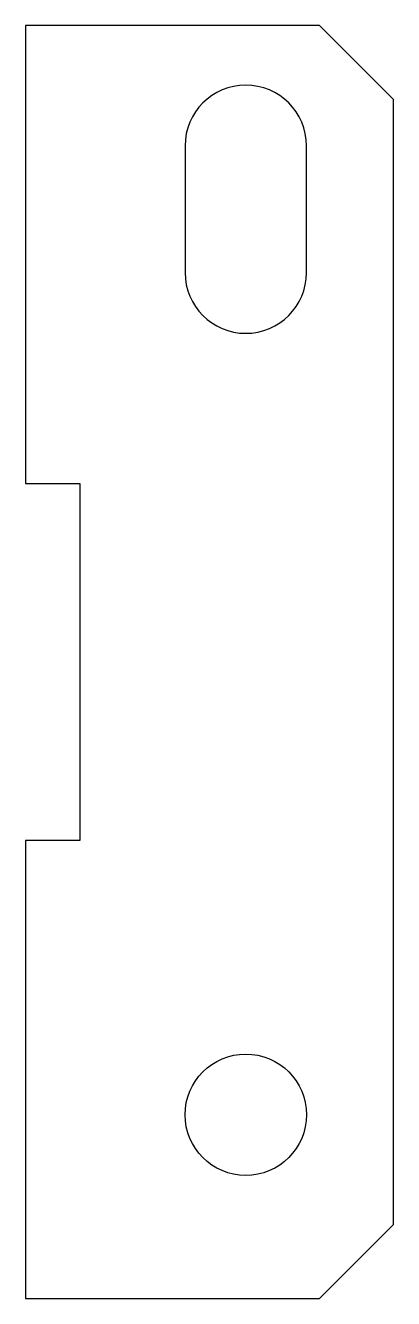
# Model space of a CAD drawing. Header units: millimetres. Extents: x -0.1 to 20.2, y -0.2 to 70.2.
import ezdxf

# ---------------------------------------------------------------- set-up
doc = ezdxf.new("R2010")
doc.units = ezdxf.units.MM
doc.layers.add('CUTOUTS', color=1, linetype='CONTINUOUS')
doc.layers.add('PERIMETER', color=5, linetype='CONTINUOUS')

msp = doc.modelspace()

# ---------------------------------------------------------------- linework, layer by layer
at = {"layer": 'CUTOUTS'}
msp.add_lwpolyline([(8.65, 56.5, 1), (15.35, 56.5), (15.35, 63.5, 1), (8.65, 63.5)], format="xyb", close=True, dxfattribs=at)
msp.add_circle((12, 10), 3.35, dxfattribs=at)
at = {"layer": 'PERIMETER'}
msp.add_lwpolyline([(2.85, 44.85), (2.85, 25.15), (-0.15, 25.15), (-0.15, -0.15), (16.062, -0.15), (20.15, 3.938), (20.15, 66.062), (16.062, 70.15), (-0.15, 70.15), (-0.15, 44.85)], close=True, dxfattribs=at)

doc.saveas('drawing.dxf')
